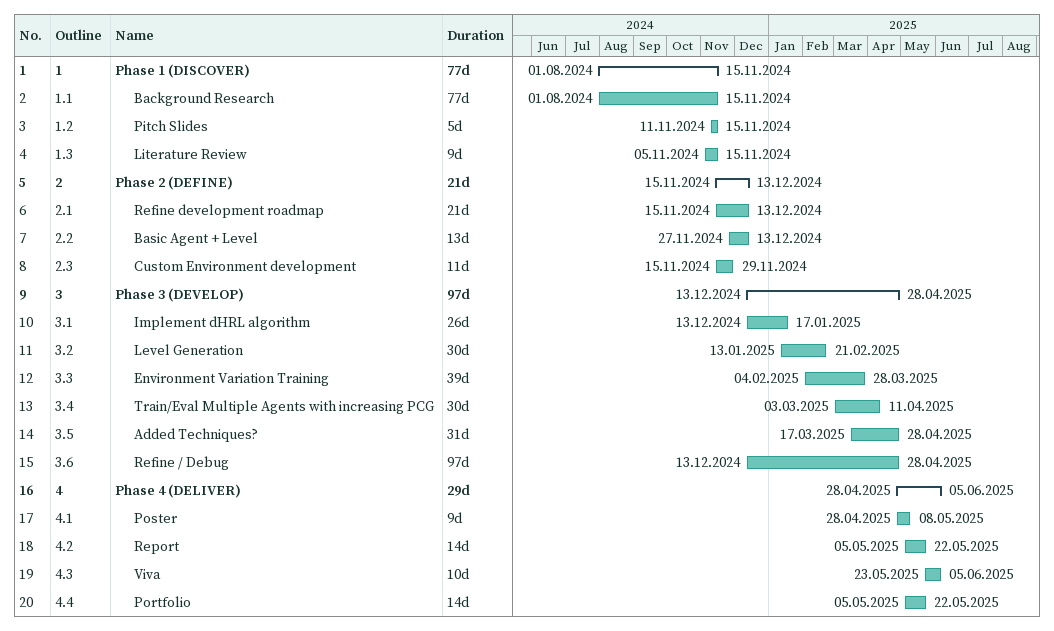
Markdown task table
| ID | WBS | Task | Duration | Start | Finish |
|---|---|---|---|---|---|
| 1 | 1 | **Phase 1 (DISCOVER)** | 77d | 2024-08-01 | 2024-11-15 |
| 2 | 1.1 | Background Research | 77d | 2024-08-01 | 2024-11-15 |
| 3 | 1.2 | Pitch Slides | 5d | 2024-11-11 | 2024-11-15 |
| 4 | 1.3 | Literature Review | 9d | 2024-11-05 | 2024-11-15 |
| 5 | 2 | **Phase 2 (DEFINE)** | 21d | 2024-11-15 | 2024-12-13 |
| 6 | 2.1 | Refine development roadmap | 21d | 2024-11-15 | 2024-12-13 |
| 7 | 2.2 | Basic Agent + Level | 13d | 2024-11-27 | 2024-12-13 |
| 8 | 2.3 | Custom Environment development | 11d | 2024-11-15 | 2024-11-29 |
| 9 | 3 | **Phase 3 (DEVELOP)** | 97d | 2024-12-13 | 2025-04-28 |
| 10 | 3.1 | Implement dHRL algorithm | 26d | 2024-12-13 | 2025-01-17 |
| 11 | 3.2 | Level Generation | 30d | 2025-01-13 | 2025-02-21 |
| 12 | 3.3 | Environment Variation Training | 39d | 2025-02-04 | 2025-03-28 |
| 13 | 3.4 | Train/Eval Multiple Agents with increasing PCG | 30d | 2025-03-03 | 2025-04-11 |
| 14 | 3.5 | Added Techniques? | 31d | 2025-03-17 | 2025-04-28 |
| 15 | 3.6 | Refine / Debug | 97d | 2024-12-13 | 2025-04-28 |
| 16 | 4 | **Phase 4 (DELIVER)** | 29d | 2025-04-28 | 2025-06-05 |
| 17 | 4.1 | Poster | 9d | 2025-04-28 | 2025-05-08 |
| 18 | 4.2 | Report | 14d | 2025-05-05 | 2025-05-22 |
| 19 | 4.3 | Viva | 10d | 2025-05-23 | 2025-06-05 |
| 20 | 4.4 | Portfolio | 14d | 2025-05-05 | 2025-05-22 |
